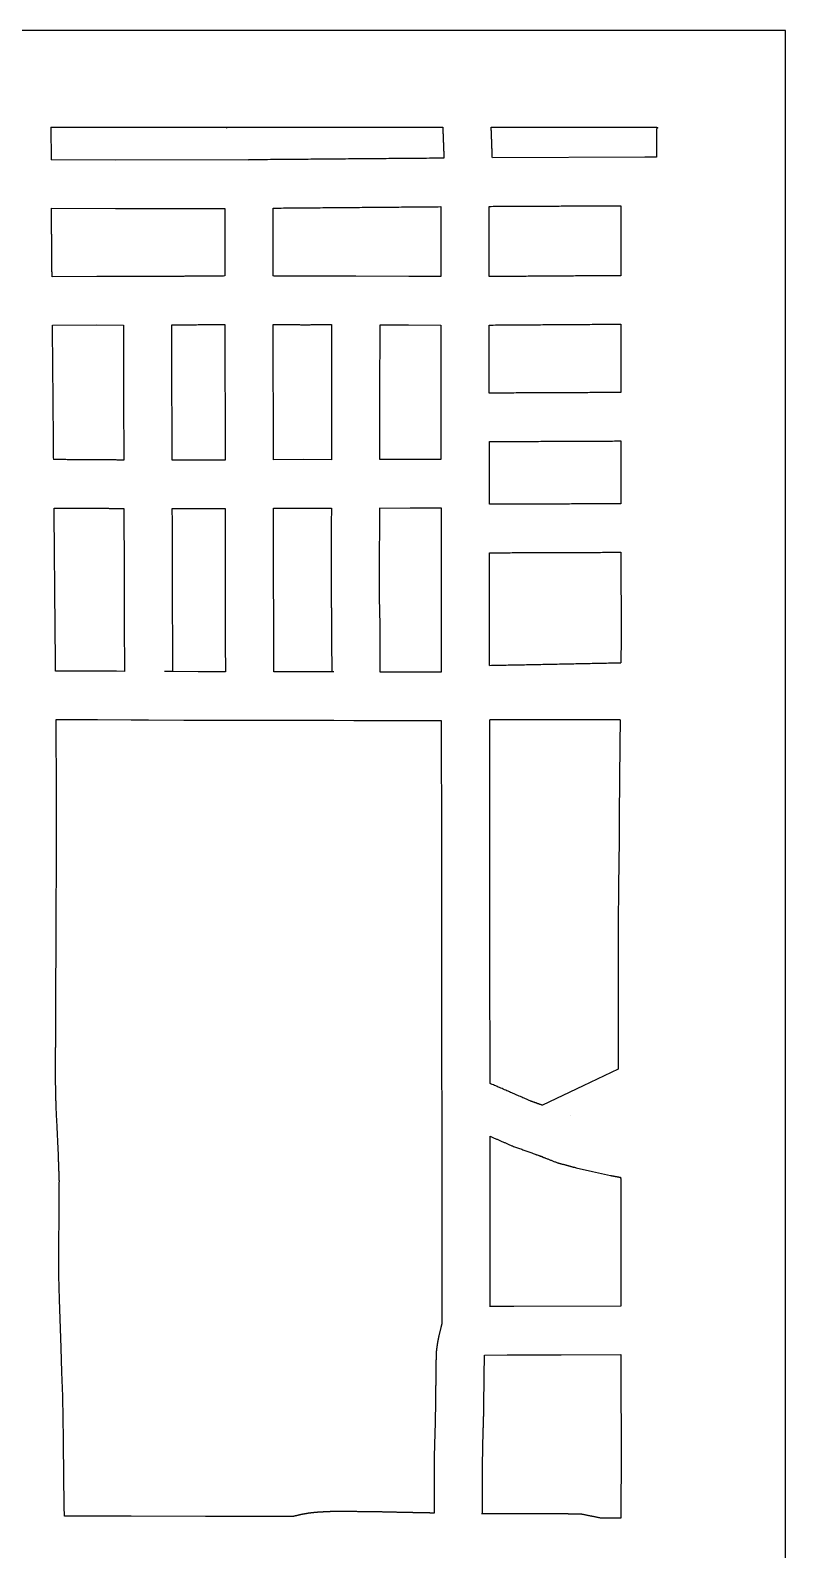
# Model space of a CAD drawing. Header units: millimetres. Extents: x 221 to 753, y -299 to -80.
# Drawn here: x 706 to 752.8, y -175.6 to -81.6 of the extents above; entities that cross this region are included whole.
import ezdxf

# ---------------------------------------------------------------- set-up
doc = ezdxf.new("R2010")
doc.units = ezdxf.units.MM
doc.layers.add('Laser$Cut', color=1, linetype='Continuous', true_color=0xff0000)
doc.layers.add('Laser$Outline', color=3, linetype='Continuous', true_color=0x00ff00)

msp = doc.modelspace()

# ---------------------------------------------------------------- linework, layer by layer
at = {"layer": 'Laser$Cut'}
for p, q in [((711.259, -89.594), (707.261, -89.576)), ((719.496, -89.588), (711.259, -89.594)), ((744.07, -89.411), (734.614, -89.457)), ((744.791, -89.411), (744.07, -89.411)), ((707.288, -92.576), (711.254, -92.594)), ((711.254, -92.594), (718.033, -92.589)), ((718.033, -92.589), (718.031, -96.772)), ((721.031, -96.772), (721.033, -92.566)), ((742.574, -92.419), (742.574, -96.753)), ((710.095, -96.801), (707.325, -96.815)), ((713.236, -96.812), (710.095, -96.801)), ((729.429, -96.802), (726.159, -96.776)), ((731.418, -96.812), (729.429, -96.802)), ((707.352, -99.815), (710.098, -99.801)), ((710.098, -99.801), (711.744, -99.807)), ((718.033, -99.772), (718.048, -108.166)), ((721.048, -108.157), (721.033, -99.772)), ((727.654, -99.788), (729.41, -99.802)), ((729.41, -99.802), (731.42, -99.812)), ((742.574, -99.753), (742.574, -103.989)), ((742.574, -106.989), (742.574, -110.881)), ((716.435, -108.17), (714.77, -108.181)), ((718.048, -108.168), (716.435, -108.17)), ((718.048, -108.166), (718.048, -108.168)), ((722.886, -108.146), (721.048, -108.157)), ((724.643, -108.149), (722.886, -108.146)), ((724.643, -108.148), (724.643, -108.149)), ((729.506, -108.137), (727.643, -108.145)), ((731.427, -108.136), (729.506, -108.137)), ((731.43, -108.136), (731.427, -108.136)), ((707.453, -111.145), (710.077, -111.151)), ((714.779, -111.181), (716.447, -111.17)), ((716.447, -111.17), (718.054, -111.168)), ((721.054, -111.157), (722.892, -111.146)), ((722.892, -111.146), (724.636, -111.149)), ((727.636, -111.145), (729.513, -111.137)), ((729.513, -111.137), (731.433, -111.136)), ((742.579, -113.881), (742.596, -119.19)), ((742.596, -119.19), (742.585, -120.723)), ((710.148, -121.245), (707.543, -121.239)), ((711.314, -121.254), (710.148, -121.245)), ((711.81, -121.257), (711.314, -121.254)), ((711.81, -121.257), (711.81, -121.257)), ((714.81, -121.274), (714.303, -121.272)), ((716.373, -121.279), (714.81, -121.274)), ((717.345, -121.28), (716.373, -121.279)), ((718.066, -121.281), (717.345, -121.28)), ((723.428, -121.285), (721.066, -121.283)), ((723.68, -121.285), (723.428, -121.285)), ((724.799, -121.284), (723.68, -121.285)), ((729.484, -121.307), (727.657, -121.299)), ((729.644, -121.307), (729.484, -121.307)), ((731.445, -121.31), (729.644, -121.307)), ((707.574, -124.239), (709.072, -124.243)), ((707.605, -128.98), (707.574, -124.239)), ((709.072, -124.243), (710.134, -124.245)), ((710.134, -124.245), (712.237, -124.261)), ((712.237, -124.261), (713.306, -124.268)), ((713.306, -124.268), (715.483, -124.276)), ((715.483, -124.276), (716.367, -124.279)), ((716.367, -124.279), (722.748, -124.284)), ((722.748, -124.284), (723.427, -124.285)), ((723.427, -124.285), (724.593, -124.284)), ((724.593, -124.284), (724.79, -124.284)), ((724.79, -124.284), (726.02, -124.292)), ((726.02, -124.292), (726.151, -124.293)), ((726.151, -124.293), (729.315, -124.306)), ((729.315, -124.306), (729.475, -124.307)), ((729.475, -124.307), (731.448, -124.31)), ((742.531, -124.269), (742.506, -125.758)), ((742.506, -125.758), (742.476, -130.189)), ((742.476, -130.189), (742.466, -131.675)), ((742.476, -130.19), (742.475, -130.19)), ((742.466, -131.675), (742.45, -133.186)), ((742.45, -133.19), (742.45, -133.19)), ((742.411, -145.883), (740.244, -146.917)), ((740.244, -146.917), (737.726, -148.132)), ((739.477, -148.792), (739.477, -148.792)), ((739.811, -152.001), (740.817, -152.233)), ((740.817, -152.233), (741.939, -152.48)), ((707.788, -160.164), (707.737, -158.668)), ((707.89, -163.156), (707.788, -160.164)), ((735.941, -160.588), (734.443, -160.597)), ((742.575, -160.57), (735.941, -160.588)), ((742.576, -160.57), (742.575, -160.57)), ((742.576, -160.569), (742.576, -160.57)), ((707.941, -164.652), (707.89, -163.156)), ((734.134, -163.599), (735.533, -163.591)), ((735.533, -163.591), (735.953, -163.588)), ((735.953, -163.588), (738.869, -163.58)), ((738.869, -163.58), (742.579, -163.57)), ((742.579, -163.57), (742.587, -165.758)), ((707.992, -166.148), (707.941, -164.652)), ((707.999, -166.612), (707.992, -166.148)), ((742.587, -165.758), (742.596, -168.662)), ((708.006, -167.077), (707.999, -166.612)), ((708.008, -167.209), (708.006, -167.077)), ((708.025, -169.076), (708.008, -167.209)), ((731.079, -167.234), (731.063, -167.78)), ((731.063, -167.78), (731.025, -169.129)), ((708.082, -172.978), (708.025, -169.076)), ((731.022, -169.336), (731.017, -169.692)), ((731.025, -169.129), (731.022, -169.336)), ((742.596, -168.662), (742.592, -169.663)), ((731.012, -170.173), (731.004, -172.712)), ((731.017, -169.692), (731.012, -170.173)), ((734.009, -171.118), (734.011, -170.194)), ((734.011, -170.194), (734.013, -170.036)), ((734.013, -170.036), (734.016, -169.73)), ((734.016, -169.73), (734.018, -169.586)), ((742.592, -169.663), (742.574, -173.505)), ((734.004, -172.578), (734.009, -171.118)), ((708.095, -173.583), (708.082, -172.978)), ((731.004, -172.712), (731.002, -173.383)), ((734.002, -173.425), (734.004, -172.578)), ((708.864, -173.582), (708.095, -173.583)), ((712.239, -173.58), (708.864, -173.582)), ((716.84, -173.598), (712.239, -173.58)), ((717.351, -173.6), (716.84, -173.598)), ((720.469, -173.597), (717.351, -173.6)), ((722.25, -173.595), (720.469, -173.597)), ((731.002, -173.383), (731.002, -173.385)), ((734, -173.425), (733.948, -173.424)), ((735.281, -173.43), (734, -173.425)), ((736.909, -173.43), (735.281, -173.43)), ((738.536, -173.43), (736.909, -173.43)), ((738.997, -173.434), (738.536, -173.43)), ((742.574, -173.505), (742.574, -173.703))]:
    msp.add_line(p, q, dxfattribs=at)
msp.add_lwpolyline([(707.253, -87.562), (707.261, -89.576)], dxfattribs=at)
for points in [[(707.253, -87.562), (719.397, -87.562), (731.542, -87.562)], [(718.145, -87.601), (718.16, -87.581), (718.176, -87.562)], [(731.542, -87.562), (731.577, -88.519), (731.613, -89.477)], [(734.614, -89.457), (734.579, -88.51), (734.544, -87.562)], [(720.146, -89.573), (719.822, -89.581), (719.498, -89.589)], [(731.613, -89.477), (725.879, -89.525), (720.146, -89.573)], [(707.325, -96.815), (707.306, -94.695), (707.288, -92.576)], [(721.029, -92.566), (726.221, -92.522), (731.413, -92.478)], [(731.413, -92.478), (731.415, -94.645), (731.418, -96.812)], [(734.413, -92.459), (738.494, -92.439), (742.574, -92.419)], [(734.418, -96.809), (734.415, -94.634), (734.413, -92.459)], [(707.325, -96.815), (707.325, -96.815), (707.325, -96.815)], [(718.031, -96.772), (715.634, -96.792), (713.236, -96.812)], [(722.898, -96.788), (721.965, -96.78), (721.031, -96.772)], [(726.159, -96.776), (724.529, -96.782), (722.898, -96.788)], [(742.574, -96.753), (738.496, -96.781), (734.418, -96.809)], [(707.426, -108.145), (707.389, -103.978), (707.352, -99.812)], [(711.744, -99.807), (711.744, -99.809), (711.744, -99.81)], [(711.744, -99.807), (711.744, -99.807), (711.744, -99.807)], [(711.744, -99.81), (711.757, -103.99), (711.77, -108.169)], [(714.744, -99.8), (716.389, -99.786), (718.033, -99.772)], [(714.77, -108.178), (714.757, -103.987), (714.744, -99.796)], [(721.033, -99.772), (721.962, -99.78), (722.891, -99.788)], [(722.891, -99.788), (723.772, -99.785), (724.653, -99.781)], [(724.654, -99.781), (724.648, -103.965), (724.643, -108.148)], [(724.653, -99.781), (724.654, -99.781), (724.654, -99.781)], [(727.643, -108.145), (727.648, -103.967), (727.654, -99.788)], [(731.42, -99.812), (731.42, -99.812), (731.421, -99.812)], [(731.421, -99.812), (731.425, -103.974), (731.43, -108.136)], [(734.42, -99.809), (738.497, -99.781), (742.574, -99.753)], [(734.426, -104.025), (734.423, -101.917), (734.421, -99.809)], [(742.574, -103.989), (738.5, -104.007), (734.426, -104.025)], [(734.429, -107.025), (738.502, -107.007), (742.574, -106.989)], [(734.433, -110.911), (734.431, -108.968), (734.429, -107.025)], [(710.1, -108.151), (708.762, -108.148), (707.425, -108.145)], [(711.77, -108.173), (710.935, -108.162), (710.1, -108.151)], [(711.77, -108.169), (711.77, -108.171), (711.77, -108.173)], [(714.77, -108.181), (714.77, -108.18), (714.77, -108.178)], [(742.574, -110.881), (738.504, -110.896), (734.433, -110.911)], [(707.543, -121.238), (707.498, -116.192), (707.453, -111.145)], [(710.077, -111.151), (710.928, -111.162), (711.779, -111.173)], [(711.779, -111.17), (711.794, -116.215), (711.81, -121.26)], [(714.779, -111.181), (714.779, -111.181), (714.779, -111.181)], [(714.779, -111.184), (714.779, -111.182), (714.779, -111.181)], [(714.81, -121.278), (714.794, -116.231), (714.779, -111.184)], [(718.054, -111.163), (718.06, -116.22), (718.066, -121.278)], [(721.066, -121.283), (721.06, -116.22), (721.054, -111.156)], [(724.636, -111.148), (724.628, -113.924), (724.62, -116.699)], [(727.62, -116.668), (727.628, -113.904), (727.636, -111.14)], [(731.433, -111.136), (731.439, -116.222), (731.445, -121.307)], [(734.436, -113.911), (738.508, -113.896), (742.579, -113.881)], [(734.444, -120.886), (734.44, -117.398), (734.436, -113.911)], [(724.62, -116.699), (724.636, -117.376), (724.652, -118.053)], [(727.652, -118.017), (727.636, -117.343), (727.62, -116.668)], [(724.652, -118.053), (724.654, -119.668), (724.657, -121.283)], [(727.657, -121.296), (727.654, -119.656), (727.652, -118.017)], [(707.543, -121.239), (707.543, -121.239), (707.543, -121.238)], [(718.066, -121.278), (718.066, -121.279), (718.066, -121.281)], [(724.657, -121.283), (724.657, -121.284), (724.657, -121.284)], [(727.657, -121.299), (727.657, -121.297), (727.657, -121.296)], [(731.445, -121.307), (731.445, -121.309), (731.445, -121.31)], [(734.443, -120.886), (738.514, -120.804), (742.585, -120.723)], [(731.448, -124.31), (731.448, -124.311), (731.448, -124.311)], [(731.448, -124.31), (731.448, -124.31), (731.448, -124.31)], [(731.448, -124.311), (731.468, -142.97), (731.489, -161.629)], [(734.451, -127.251), (734.449, -125.753), (734.448, -124.255)], [(742.531, -124.269), (738.489, -124.262), (734.448, -124.255)], [(734.454, -130.197), (734.453, -128.724), (734.451, -127.251)], [(734.451, -127.255), (734.451, -127.255), (734.451, -127.255)], [(707.611, -129.863), (707.608, -129.421), (707.605, -128.98)], [(707.551, -144.218), (707.581, -137.04), (707.611, -129.863)], [(734.458, -133.199), (734.456, -131.698), (734.454, -130.197)], [(734.454, -130.199), (734.454, -130.199), (734.454, -130.199)], [(734.455, -133.199), (734.456, -133.199), (734.458, -133.199)], [(734.473, -146.787), (734.465, -139.993), (734.458, -133.199)], [(742.45, -133.186), (742.432, -134.799), (742.415, -136.411)], [(742.405, -136.412), (742.408, -141.148), (742.411, -145.883)], [(707.541, -146.491), (707.546, -145.355), (707.551, -144.218)], [(707.568, -147.74), (707.554, -147.116), (707.541, -146.491)], [(734.527, -146.799), (734.499, -146.793), (734.472, -146.787)], [(736.965, -147.86), (735.746, -147.329), (734.527, -146.799)], [(707.577, -148.157), (707.572, -147.948), (707.568, -147.74)], [(707.714, -150.985), (707.645, -149.571), (707.577, -148.157)], [(737.726, -148.132), (737.345, -147.996), (736.965, -147.86)], [(739.477, -148.792), (739.477, -148.792), (739.477, -148.792)], [(734.476, -150.049), (735.168, -150.35), (735.86, -150.65)], [(734.479, -152.855), (734.478, -151.452), (734.476, -150.049)], [(707.777, -152.833), (707.745, -151.909), (707.714, -150.985)], [(735.86, -150.65), (736.879, -151.015), (737.898, -151.38)], [(737.271, -151.155), (737.961, -151.422), (738.65, -151.688)], [(738.65, -151.688), (739.231, -151.845), (739.811, -152.001)], [(707.737, -158.668), (707.757, -155.751), (707.777, -152.833)], [(734.483, -156.073), (734.481, -154.464), (734.479, -152.855)], [(734.506, -152.865), (734.493, -152.861), (734.479, -152.857)], [(734.479, -152.857), (734.479, -152.857), (734.479, -152.857)], [(741.939, -152.48), (742.249, -152.535), (742.56, -152.59)], [(742.56, -152.59), (742.571, -152.7), (742.582, -152.811)], [(742.582, -152.811), (742.581, -153.385), (742.581, -153.96)], [(742.581, -153.96), (742.58, -154.484), (742.58, -155.008)], [(742.58, -155.008), (742.579, -156.511), (742.578, -158.015)], [(742.58, -155.008), (742.579, -155.008), (742.578, -155.008)], [(734.488, -160.595), (734.485, -158.334), (734.483, -156.073)], [(734.483, -156.073), (734.483, -156.073), (734.483, -156.073)], [(742.573, -158.015), (742.575, -158.015), (742.578, -158.015)], [(742.578, -158.015), (742.577, -159.292), (742.576, -160.569)], [(734.488, -160.597), (734.488, -160.596), (734.488, -160.595)], [(731.489, -161.629), (731.38, -162.076), (731.271, -162.522)], [(731.489, -161.629), (731.489, -161.629), (731.489, -161.63)], [(731.271, -162.522), (731.234, -162.716), (731.198, -162.91)], [(731.142, -163.34), (731.132, -163.572), (731.123, -163.803)], [(731.198, -162.91), (731.17, -163.125), (731.142, -163.34)], [(734.122, -163.883), (734.128, -163.741), (734.134, -163.599)], [(731.12, -164.027), (731.108, -164.952), (731.096, -165.877)], [(731.123, -163.803), (731.121, -163.915), (731.12, -164.027)], [(734.11, -164.799), (734.116, -164.341), (734.122, -163.883)], [(734.097, -165.807), (734.104, -165.303), (734.11, -164.799)], [(731.096, -165.877), (731.087, -166.556), (731.079, -167.234)], [(734.083, -166.884), (734.09, -166.345), (734.097, -165.807)], [(734.024, -169.193), (734.051, -168.244), (734.078, -167.295)], [(734.078, -167.295), (734.08, -167.09), (734.083, -166.884)], [(734.018, -169.586), (734.021, -169.39), (734.024, -169.193)], [(722.796, -173.47), (722.523, -173.533), (722.25, -173.595)], [(723.219, -173.396), (723.008, -173.433), (722.796, -173.47)], [(723.648, -173.345), (723.433, -173.37), (723.219, -173.396)], [(724.284, -173.307), (723.966, -173.326), (723.648, -173.345)], [(724.819, -173.287), (724.552, -173.297), (724.284, -173.307)], [(727.166, -173.302), (725.993, -173.295), (724.819, -173.287)], [(728.262, -173.328), (727.714, -173.315), (727.166, -173.302)], [(729.359, -173.354), (728.81, -173.341), (728.262, -173.328)], [(730.065, -173.363), (729.712, -173.359), (729.359, -173.354)], [(731.002, -173.385), (730.533, -173.374), (730.065, -173.363)], [(739.575, -173.446), (739.286, -173.44), (738.997, -173.434)], [(740.153, -173.458), (739.864, -173.452), (739.575, -173.446)], [(741.319, -173.693), (740.736, -173.575), (740.153, -173.458)], [(742.574, -173.703), (741.946, -173.698), (741.319, -173.693)], [(742.574, -173.703), (742.574, -173.703), (742.574, -173.703)]]:
    msp.add_open_spline(points, degree=2, dxfattribs=at)
msp.add_open_spline([(734.544, -87.562), (739.668, -87.562), (744.791, -87.562), (744.791, -88.486), (744.791, -89.411)], degree=2, knots=[1361.352347, 1361.352347, 1361.352347, 1371.6, 1371.6, 1373.449336, 1373.449336, 1373.449336], dxfattribs=at)
at = {"layer": 'Laser$Outline'}
msp.add_lwpolyline([(752.791, -81.562), (220.791, -81.562), (220.791, -298.762), (752.791, -298.762)], close=True, dxfattribs=at)

doc.saveas('drawing.dxf')
